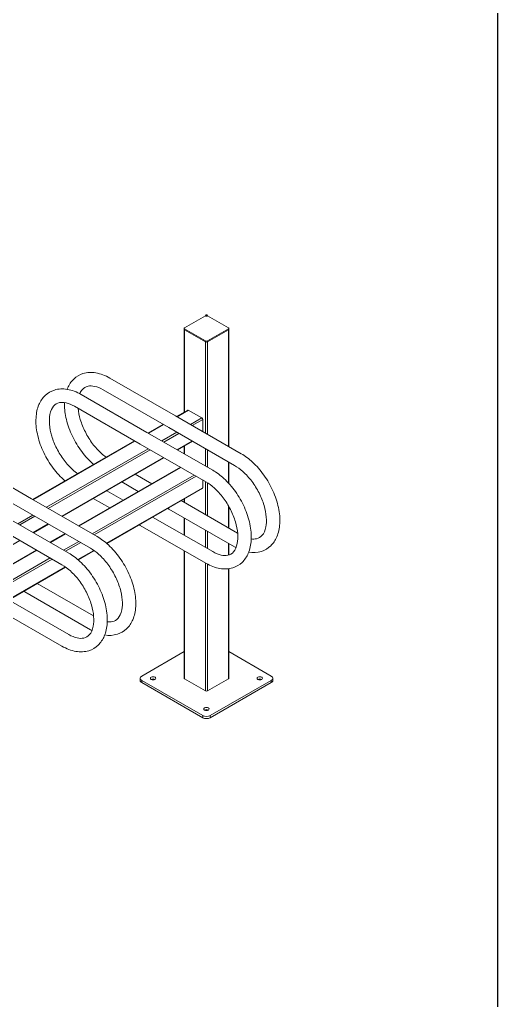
# Model space of a CAD drawing. Header units: millimetres. Extents: x 26080 to 30804, y 14395 to 20634.
# Drawn here: x 29917 to 30804, y 15692 to 17514 of the extents above; entities that cross this region are included whole.
import ezdxf

# ---------------------------------------------------------------- set-up
doc = ezdxf.new("R2010")
doc.units = ezdxf.units.MM
doc.header["$LTSCALE"] = 3
doc.layers.add('Krawędzie widoczneARTUR', color=7, linetype='Continuous', lineweight=50)
doc.layers.add('Widoczne krawędzie styczneARTUR', color=7, linetype='Continuous', lineweight=35)

msp = doc.modelspace()

# ---------------------------------------------------------------- linework, layer by layer
msp.add_lwpolyline([(26080.1, 20633.8), (30803.7, 20633.8), (30803.7, 14394.7), (26080.1, 14394.7)], close=True)
at = {"layer": 'Krawędzie widoczneARTUR', "lineweight": 18}
for p, q in [((30223.2, 16941.8), (30262.1, 16964.2)), ((30265.6, 16964.2), (30304.5, 16941.8)), ((30222.4, 16940.8), (30222.4, 16939.1)), ((30222.4, 16784.9), (30222.4, 16939.1)), ((30262.1, 16917.4), (30223.2, 16939.8)), ((30262.1, 16915.7), (30223.2, 16938.1)), ((30223.2, 16938.1), (30262.1, 16915.7)), ((30304.5, 16939.8), (30265.6, 16917.4)), ((30304.5, 16938.1), (30265.6, 16915.7)), ((30265.6, 16915.7), (30304.5, 16938.1)), ((30305.2, 16940.8), (30305.2, 16939.1)), ((30305.2, 16721.1), (30305.2, 16939.1)), ((30206.4, 16778), (30084.5, 16848.3)), ((30153.4, 16747.5), (30031.4, 16817.7)), ((30194, 16756.4), (30072, 16826.6)), ((30140.9, 16725.8), (30018.9, 16796.1)), ((30229.5, 16788.9), (30208.5, 16776.8)), ((30230.1, 16788.7), (30255.1, 16774.3)), ((30183.4, 16762.4), (30155.5, 16746.3)), ((30328.4, 16707.8), (30206.4, 16778)), ((30256.9, 16771.3), (30256.9, 16749)), ((30275.4, 16677.2), (30153.4, 16747.5)), ((30315.9, 16686.1), (30194, 16756.4)), ((30130.4, 16731.9), (29941.2, 16622.9)), ((30262.9, 16655.6), (30140.9, 16725.8)), ((30238, 16731), (30210.1, 16714.9)), ((30222.4, 16707.7), (30222.4, 16722)), ((29939.1, 16624.1), (29817.2, 16694.4)), ((30185, 16700.4), (29995.8, 16591.5)), ((30305.2, 16652.7), (30305.2, 16692.3)), ((29926.7, 16602.4), (29804.7, 16672.7)), ((30215.6, 16682.8), (30026.4, 16573.9)), ((30131.8, 16669.8), (30162.3, 16652.2)), ((30106.7, 16655.4), (30137.3, 16637.7)), ((30256.9, 16659.1), (30256.9, 16644.3)), ((30078.7, 16639.2), (30109.3, 16621.6)), ((30256.7, 16643.6), (30078.8, 16541.2)), ((30061.1, 16553.9), (29939.1, 16624.1)), ((30053.7, 16624.8), (30084.3, 16607.2)), ((30216.9, 16620.7), (30321.7, 16560.4)), ((30222.4, 16617.6), (30222.4, 16623.9)), ((30048.6, 16532.2), (29926.7, 16602.4)), ((30191.9, 16606.3), (30194, 16605.1)), ((30194, 16605.1), (30315.9, 16534.9)), ((30305.2, 16569.9), (30305.2, 16610.2)), ((30008.1, 16523.3), (29886.1, 16593.6)), ((30163.9, 16590.2), (30275.4, 16526)), ((30222.4, 16556.5), (30222.4, 16588.7)), ((29995.6, 16501.7), (29873.6, 16571.9)), ((29970.8, 16577.1), (29942.8, 16560.9)), ((30138.9, 16575.8), (30140.9, 16574.6)), ((30140.9, 16574.6), (30262.9, 16504.3)), ((29917.7, 16546.5), (29728.5, 16437.6)), ((30001.3, 16559.4), (29973.3, 16543.3)), ((29948.3, 16528.9), (29759.1, 16420)), ((30055.5, 16527.8), (30025.8, 16510.6)), ((30222.4, 16290.3), (30222.4, 16527.6)), ((30305.2, 16519.8), (30305.2, 16541)), ((30002.5, 16497.2), (29811.5, 16387.3)), ((30305.2, 16290.3), (30305.2, 16494.3)), ((29924.6, 16452.4), (29926.7, 16451.2)), ((29926.7, 16451.2), (30048.6, 16381)), ((29949.7, 16466.8), (30054.4, 16406.5)), ((29896.6, 16436.3), (30008.1, 16372.1)), ((29873.6, 16420.7), (29995.6, 16350.4)), ((30222.4, 16340.3), (30143.6, 16294.9)), ((30384, 16294.9), (30305.2, 16340.3)), ((30140.7, 16286.7), (30140.7, 16290.8)), ((30143.6, 16286.8), (30256.8, 16221.6)), ((30262.1, 16267.3), (30223, 16289.8)), ((30304.7, 16289.8), (30265.6, 16267.3)), ((30270.9, 16221.6), (30384, 16286.8)), ((30387, 16286.7), (30387, 16290.8)), ((30256.8, 16217.5), (30143.6, 16282.7)), ((30384, 16282.7), (30270.9, 16217.5))]:
    msp.add_line(p, q, dxfattribs=at)
at = {"layer": 'Krawędzie widoczneARTUR'}
msp.add_ellipse((30263.8, 16963.2), major_axis=(2.5, 0), ratio=0.575862, start_param=0.785398, end_param=2.356194, dxfattribs=at)
at = {"layer": 'Krawędzie widoczneARTUR', "lineweight": 18}
for centre, major_axis, ratio, start_param, end_param in [((30224.9, 16940.8), (-2.5, 0), 0.575862, 5.497787, 7.068583), ((30224.9, 16939.1), (-2.5, 0), 0.575862, 0, 0.785398), ((30224.9, 16939.1), (-2.5, 0), 0.575862, 0, 0.785398), ((30302.7, 16940.8), (2.5, 0), 0.575862, 5.497787, 7.068583), ((30302.7, 16939.1), (2.5, 0), 0.575862, 5.497787, 6.283185), ((30302.7, 16939.1), (2.5, 0), 0.575862, 5.497787, 6.283185), ((30263.8, 16918.4), (-2.5, 0), 0.575862, 0.785398, 2.356194), ((30263.8, 16916.8), (-2.5, 0), 0.575862, 0.785398, 2.356194), ((30263.8, 16916.8), (2.5, 0), 0.575862, 3.926991, 5.497787), ((30230.1, 16786.7), (-1.25, 2.17), 0.578093, 5.499721, 6.698108), ((30255.1, 16772.3), (1.25, -2.17), 0.578093, 0.787332, 2.358128), ((30255.1, 16645.3), (1.25, -2.17), 0.578093, 5.868262, 7.070517), ((30200.2, 16616), (-6.2, -10.8), 0.578093, 5.99297, 6.283185), ((30200.2, 16616), (-6.2, -10.8), 0.578093, 5.99297, 6.283185), ((30147.2, 16585.4), (-6.2, -10.8), 0.578093, 5.99297, 6.283185), ((30147.2, 16585.4), (-6.2, -10.8), 0.578093, 5.99297, 6.283185), ((29932.9, 16462), (-6.2, -10.8), 0.578093, 5.99297, 6.283185), ((29932.9, 16462), (-6.2, -10.8), 0.578093, 5.99297, 6.283185), ((30150.7, 16290.8), (-10, 0), 0.575862, 5.497787, 7.068583), ((30150.7, 16286.7), (-10, 0), 0.575862, 0, 0.785398), ((30164.8, 16286.7), (-5, 0), 0.575862, 3.930873, 5.493905), ((30224.7, 16290.8), (-2.5, 0), 0.575862, 5.868262, 7.068583), ((30302.9, 16290.8), (2.5, 0), 0.575862, 5.497787, 6.698109), ((30362.8, 16286.7), (-5, 0), 0.575862, 3.930873, 5.493905), ((30377, 16290.8), (10, 0), 0.575862, 5.497787, 7.068583), ((30377, 16286.7), (10, 0), 0.575862, 5.497787, 6.283185), ((30263.8, 16268.3), (-2.5, 0), 0.575862, 0.785398, 2.356194), ((30263.8, 16229.7), (-5, 0), 0.575862, 3.930873, 5.493905), ((30263.8, 16225.7), (10, 0), 0.575862, 3.926991, 5.497787), ((30263.8, 16221.6), (-10, 0), 0.575862, 0.785398, 2.356194)]:
    msp.add_ellipse(centre, major_axis=major_axis, ratio=ratio, start_param=start_param, end_param=end_param, dxfattribs=at)
for centre in [(30164.8, 16290.8), (30362.8, 16290.8), (30263.8, 16233.8)]:
    msp.add_ellipse(centre, major_axis=(5, 0), ratio=0.575862, dxfattribs=at)
for points, knots in [([(30084.5, 16848.3), (30076, 16853.1), (30067.2, 16856.5), (30050.4, 16859.4), (30042.2, 16859), (30028.2, 16854.7), (30022.3, 16851.2), (30012.5, 16841.8), (30008.7, 16836), (30005.6, 16828.9), (30005.3, 16828.2), (30005.1, 16827.5)], [3.141593, 3.141593, 3.141593, 3.141593, 3.481277, 3.481277, 3.796504, 3.796504, 4.065238, 4.065238, 4.335145, 4.335145, 4.363889, 4.363889, 4.363889, 4.363889]), ([(30072, 16826.6), (30066.5, 16829.8), (30061.2, 16831.9), (30051.7, 16834), (30047.5, 16834), (30039.5, 16832.4), (30036.1, 16830.3), (30031.4, 16824.8), (30029.9, 16822.3), (30028.7, 16819.3)], [3.141593, 3.141593, 3.141593, 3.141593, 3.435599, 3.435599, 3.738392, 3.738392, 4.130903, 4.130903, 4.347843, 4.347843, 4.347843, 4.347843]), ([(30031.4, 16817.7), (30023, 16822.6), (30014.2, 16826), (29997.3, 16828.8), (29989.2, 16828.5), (29975.2, 16824.1), (29969.3, 16820.6), (29959.5, 16811.3), (29955.6, 16805.5), (29949.7, 16791.7), (29948, 16783.4), (29946.9, 16765.1), (29947.8, 16755), (29952.1, 16734.4), (29955.6, 16723.9), (29964.7, 16703.5), (29970.4, 16693.7), (29983.2, 16675.6), (29990.5, 16667.3), (29999.2, 16659.3), (30000.2, 16658.4), (30001.2, 16657.5)], [3.141593, 3.141593, 3.141593, 3.141593, 3.481277, 3.481277, 3.796504, 3.796504, 4.065238, 4.065238, 4.335145, 4.335145, 4.645453, 4.645453, 4.983686, 4.983686, 5.323004, 5.323004, 5.659446, 5.659446, 5.995843, 5.995843, 6.03965, 6.03965, 6.03965, 6.03965]), ([(30018.9, 16796.1), (30013.5, 16799.2), (30008.2, 16801.3), (29998.6, 16803.5), (29994.5, 16803.5), (29986.5, 16801.8), (29983.1, 16799.8), (29977.1, 16792.7), (29974.7, 16787.6), (29972.3, 16775.5), (29972, 16769.3), (29973.1, 16755.7), (29974.5, 16748.3), (29979, 16733.1), (29982.1, 16725.3), (29989.8, 16710), (29994.4, 16702.7), (30004.6, 16689.2), (30010.1, 16683.1), (30018.7, 16675.4), (30021.6, 16673), (30024.6, 16670.9)], [3.141593, 3.141593, 3.141593, 3.141593, 3.435599, 3.435599, 3.738392, 3.738392, 4.130903, 4.130903, 4.513015, 4.513015, 4.809207, 4.809207, 5.104426, 5.104426, 5.40437, 5.40437, 5.70691, 5.70691, 6.008792, 6.008792, 6.161881, 6.161881, 6.161881, 6.161881]), ([(30000.4, 16802.9), (30000.1, 16794.1), (30001, 16784.7), (30005.2, 16764.9), (30008.6, 16754.4), (30017.8, 16734.1), (30023.4, 16724.2), (30036.3, 16706.1), (30043.5, 16697.9), (30052.2, 16689.8), (30053.3, 16688.9), (30054.3, 16688)], [4.67204, 4.67204, 4.67204, 4.67204, 4.983686, 4.983686, 5.323004, 5.323004, 5.659446, 5.659446, 5.995843, 5.995843, 6.03965, 6.03965, 6.03965, 6.03965]), ([(30025.6, 16792.2), (30026.2, 16785.6), (30027.6, 16778.5), (30032, 16763.6), (30035.2, 16755.8), (30042.9, 16740.6), (30047.5, 16733.2), (30057.6, 16719.7), (30063.2, 16713.6), (30071.8, 16705.9), (30074.7, 16703.6), (30077.6, 16701.5)], [4.820495, 4.820495, 4.820495, 4.820495, 5.104426, 5.104426, 5.40437, 5.40437, 5.70691, 5.70691, 6.008792, 6.008792, 6.161881, 6.161881, 6.161881, 6.161881]), ([(30342.3, 16525.1), (30350.3, 16523.8), (30358.3, 16524.2), (30372.2, 16528.5), (30378.1, 16532), (30387.9, 16541.3), (30391.7, 16547.1), (30397.6, 16561), (30399.4, 16569.2), (30400.5, 16587.5), (30399.6, 16597.6), (30395.2, 16618.2), (30391.7, 16628.7), (30382.6, 16649.1), (30377, 16658.9), (30364.1, 16677), (30356.9, 16685.3), (30342.5, 16698.5), (30335.6, 16703.7), (30328.4, 16707.8)], [3.486225, 3.486225, 3.486225, 3.486225, 3.796504, 3.796504, 4.065238, 4.065238, 4.335145, 4.335145, 4.645453, 4.645453, 4.983686, 4.983686, 5.323004, 5.323004, 5.659446, 5.659446, 5.995843, 5.995843, 6.283185, 6.283185, 6.283185, 6.283185]), ([(30262.9, 16504.3), (30271.4, 16499.5), (30280.1, 16496.1), (30297, 16493.3), (30305.1, 16493.6), (30319.1, 16498), (30325.1, 16501.4), (30334.9, 16510.8), (30338.7, 16516.6), (30344.6, 16530.4), (30346.4, 16538.7), (30347.4, 16556.9), (30346.6, 16567.1), (30342.2, 16587.7), (30338.7, 16598.2), (30329.6, 16618.5), (30324, 16628.4), (30311.1, 16646.5), (30303.9, 16654.8), (30289.5, 16667.9), (30282.5, 16673.1), (30275.4, 16677.2)], [3.141593, 3.141593, 3.141593, 3.141593, 3.481277, 3.481277, 3.796504, 3.796504, 4.065238, 4.065238, 4.335145, 4.335145, 4.645453, 4.645453, 4.983686, 4.983686, 5.323004, 5.323004, 5.659446, 5.659446, 5.995843, 5.995843, 6.283185, 6.283185, 6.283185, 6.283185]), ([(30347, 16549.7), (30350.5, 16549.2), (30353.7, 16549.3), (30360.9, 16550.8), (30364.3, 16552.8), (30370.2, 16559.9), (30372.7, 16565), (30375, 16577.1), (30375.4, 16583.3), (30374.3, 16597), (30372.9, 16604.3), (30368.4, 16619.5), (30365.2, 16627.4), (30357.5, 16642.6), (30352.9, 16650), (30342.8, 16663.4), (30337.2, 16669.5), (30326.4, 16679.3), (30321.1, 16683.2), (30315.9, 16686.1)], [3.502271, 3.502271, 3.502271, 3.502271, 3.738392, 3.738392, 4.130903, 4.130903, 4.513015, 4.513015, 4.809207, 4.809207, 5.104426, 5.104426, 5.40437, 5.40437, 5.70691, 5.70691, 6.008792, 6.008792, 6.283185, 6.283185, 6.283185, 6.283185]), ([(30275.4, 16526), (30280.9, 16522.8), (30286.1, 16520.8), (30295.7, 16518.6), (30299.9, 16518.6), (30307.8, 16520.2), (30311.2, 16522.3), (30317.2, 16529.3), (30319.7, 16534.5), (30322, 16546.6), (30322.3, 16552.8), (30321.2, 16566.4), (30319.8, 16573.8), (30315.3, 16589), (30312.2, 16596.8), (30304.5, 16612), (30299.9, 16619.4), (30289.7, 16632.9), (30284.2, 16639), (30273.3, 16648.8), (30268, 16652.6), (30262.9, 16655.6)], [3.141593, 3.141593, 3.141593, 3.141593, 3.435599, 3.435599, 3.738392, 3.738392, 4.130903, 4.130903, 4.513015, 4.513015, 4.809207, 4.809207, 5.104426, 5.104426, 5.40437, 5.40437, 5.70691, 5.70691, 6.008792, 6.008792, 6.283185, 6.283185, 6.283185, 6.283185]), ([(30075, 16371.2), (30083, 16369.9), (30091, 16370.2), (30104.9, 16374.6), (30110.8, 16378.1), (30120.6, 16387.4), (30124.4, 16393.2), (30130.3, 16407), (30132.1, 16415.3), (30133.2, 16433.6), (30132.3, 16443.7), (30127.9, 16464.3), (30124.5, 16474.8), (30115.3, 16495.2), (30109.7, 16505), (30096.8, 16523.1), (30089.6, 16531.4), (30075.3, 16544.5), (30068.3, 16549.7), (30061.1, 16553.9)], [3.486225, 3.486225, 3.486225, 3.486225, 3.796504, 3.796504, 4.065238, 4.065238, 4.335145, 4.335145, 4.645453, 4.645453, 4.983686, 4.983686, 5.323004, 5.323004, 5.659446, 5.659446, 5.995843, 5.995843, 6.283185, 6.283185, 6.283185, 6.283185]), ([(29995.6, 16350.4), (30004.1, 16345.5), (30012.8, 16342.2), (30029.7, 16339.3), (30037.9, 16339.7), (30051.9, 16344), (30057.8, 16347.5), (30067.6, 16356.9), (30071.4, 16362.7), (30077.3, 16376.5), (30079.1, 16384.7), (30080.2, 16403), (30079.3, 16413.1), (30074.9, 16433.8), (30071.4, 16444.3), (30062.3, 16464.6), (30056.7, 16474.4), (30043.8, 16492.5), (30036.6, 16500.8), (30022.2, 16514), (30015.3, 16519.2), (30008.1, 16523.3)], [3.141593, 3.141593, 3.141593, 3.141593, 3.481277, 3.481277, 3.796504, 3.796504, 4.065238, 4.065238, 4.335145, 4.335145, 4.645453, 4.645453, 4.983686, 4.983686, 5.323004, 5.323004, 5.659446, 5.659446, 5.995843, 5.995843, 6.283185, 6.283185, 6.283185, 6.283185]), ([(30079.7, 16395.7), (30083.3, 16395.2), (30086.4, 16395.4), (30093.6, 16396.9), (30097, 16398.9), (30102.9, 16405.9), (30105.4, 16411.1), (30107.8, 16423.2), (30108.1, 16429.4), (30107, 16443), (30105.6, 16450.4), (30101.1, 16465.6), (30097.9, 16473.4), (30090.2, 16488.7), (30085.6, 16496), (30075.5, 16509.5), (30069.9, 16515.6), (30059.1, 16525.4), (30053.8, 16529.3), (30048.6, 16532.2)], [3.502271, 3.502271, 3.502271, 3.502271, 3.738392, 3.738392, 4.130903, 4.130903, 4.513015, 4.513015, 4.809207, 4.809207, 5.104426, 5.104426, 5.40437, 5.40437, 5.70691, 5.70691, 6.008792, 6.008792, 6.283185, 6.283185, 6.283185, 6.283185]), ([(30008.1, 16372.1), (30013.6, 16368.9), (30018.9, 16366.8), (30028.4, 16364.7), (30032.6, 16364.7), (30040.5, 16366.3), (30043.9, 16368.4), (30049.9, 16375.4), (30052.4, 16380.5), (30054.7, 16392.6), (30055, 16398.9), (30053.9, 16412.5), (30052.5, 16419.9), (30048, 16435.1), (30044.9, 16442.9), (30037.2, 16458.1), (30032.6, 16465.5), (30022.4, 16479), (30016.9, 16485), (30006, 16494.8), (30000.7, 16498.7), (29995.6, 16501.7)], [3.141593, 3.141593, 3.141593, 3.141593, 3.435599, 3.435599, 3.738392, 3.738392, 4.130903, 4.130903, 4.513015, 4.513015, 4.809207, 4.809207, 5.104426, 5.104426, 5.40437, 5.40437, 5.70691, 5.70691, 6.008792, 6.008792, 6.283185, 6.283185, 6.283185, 6.283185])]:
    msp.add_open_spline(points, degree=3, knots=knots, dxfattribs=at)
for points in [[(30315.9, 16534.9), (30316.8, 16534.4), (30317.8, 16533.8), (30318.7, 16533.4)], [(30048.6, 16381), (30049.6, 16380.4), (30050.5, 16379.9), (30051.4, 16379.4)]]:
    msp.add_open_spline(points, degree=3, dxfattribs=at)
at = {"layer": 'Widoczne krawędzie styczneARTUR', "lineweight": 18}
for p, q in [((30223.2, 16938.1), (30223.2, 16939.8)), ((30223.2, 16938.1), (30223.2, 16785.3)), ((30304.5, 16939.8), (30304.5, 16938.1)), ((30304.5, 16938.1), (30304.5, 16721.6)), ((30262.1, 16915.7), (30262.1, 16917.4)), ((30262.1, 16915.7), (30262.1, 16746)), ((30265.6, 16915.7), (30265.6, 16917.4)), ((30265.6, 16744), (30265.6, 16915.7)), ((30209.2, 16776.4), (30230.4, 16788.6)), ((30156.2, 16745.9), (30184.2, 16762)), ((30234, 16762.2), (30255.1, 16774.3)), ((30237.5, 16760.1), (30256.9, 16771.3)), ((30180.9, 16731.6), (30208.9, 16747.7)), ((30184.5, 16729.6), (30212.5, 16745.7)), ((29941.9, 16622.5), (30131.1, 16731.5)), ((30237.3, 16731.4), (30209.3, 16715.3)), ((29966.7, 16608.3), (30155.9, 16717.2)), ((29970.2, 16606.2), (30159.4, 16715.2)), ((30223.2, 16722.4), (30223.2, 16707.3)), ((30262.1, 16717.1), (30262.1, 16684.9)), ((30265.6, 16682.9), (30265.6, 16715.1)), ((30184.3, 16700.9), (29995.1, 16591.9)), ((30304.5, 16692.7), (30304.5, 16653.5)), ((30027.1, 16573.5), (30216.3, 16682.4)), ((30051.9, 16559.2), (30241.1, 16668.2)), ((30055.4, 16557.2), (30244.6, 16666.1)), ((30262.1, 16656.1), (30262.1, 16594.7)), ((30265.6, 16592.7), (30265.6, 16654)), ((30256.9, 16644.6), (30078.2, 16541.7)), ((30223.2, 16624.3), (30223.2, 16617.1)), ((30304.5, 16611.5), (30304.5, 16570.3)), ((29913.6, 16577.7), (29941.6, 16593.8)), ((29917.2, 16575.7), (29945.2, 16591.8)), ((30223.2, 16588.3), (30223.2, 16556.1)), ((29970, 16577.5), (29942, 16561.4)), ((30262.1, 16565.9), (30262.1, 16533.7)), ((30265.6, 16531.6), (30265.6, 16563.9)), ((29974.1, 16542.9), (30002.1, 16559)), ((29998.8, 16528.7), (30026.8, 16544.8)), ((30002.4, 16526.6), (30030.4, 16542.7)), ((29759.8, 16419.5), (29949, 16528.5)), ((30054.9, 16528.2), (30025.2, 16511.2)), ((30223.2, 16527.2), (30223.2, 16289.7)), ((30304.5, 16541.5), (30304.5, 16519.6)), ((29784.6, 16405.3), (29973.8, 16514.2)), ((29788.1, 16403.2), (29977.3, 16512.2)), ((30001.8, 16497.7), (29810.9, 16387.8)), ((30262.1, 16504.8), (30262.1, 16267.3)), ((30265.6, 16267.3), (30265.6, 16502.8)), ((30304.5, 16494.2), (30304.5, 16289.7)), ((30143.6, 16282.7), (30143.6, 16286.8)), ((30384, 16282.7), (30384, 16286.8)), ((30256.8, 16217.5), (30256.8, 16221.6)), ((30270.9, 16217.5), (30270.9, 16221.6))]:
    msp.add_line(p, q, dxfattribs=at)

doc.saveas('drawing.dxf')
